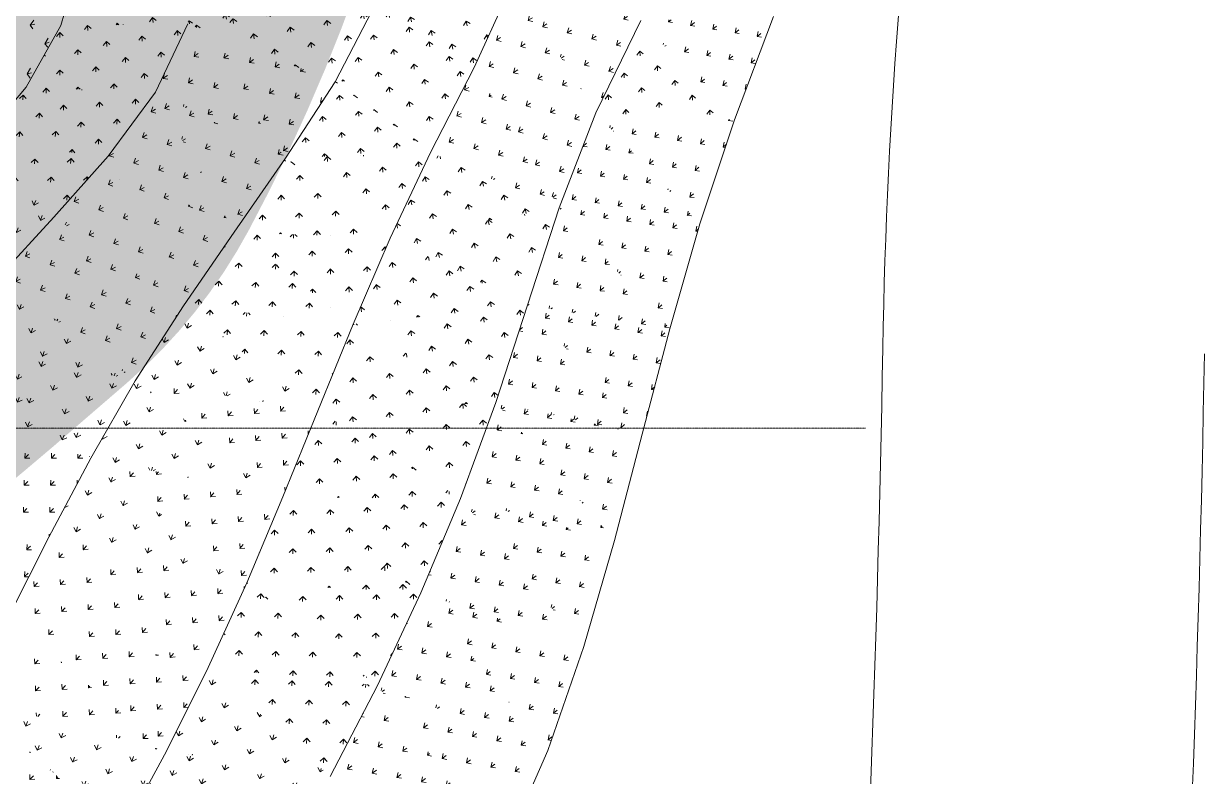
# Model space of a CAD drawing. Header units: millimetres. Extents: x 15878 to 679837, y -72324 to 391440.
# Drawn here: x 209066 to 220078, y -5090 to 1932 of the extents above; entities that cross this region are included whole.
import ezdxf

# ---------------------------------------------------------------- set-up
doc = ezdxf.new("R2010")
doc.units = ezdxf.units.MM
doc.linetypes.add('Grid Line__1_200_', pattern=[10.5, 6, -1.5, 1.5, -1.5])
for name, color, linetype, lineweight in [('A-DETL-GENF', 92, 'Continuous', 5), ('A-FLOR', 192, 'Continuous', 5), ('A-FLOR-PATT', 8, 'Continuous', 5), ('S-GRID', 1, 'Continuous', 5)]:
    doc.layers.add(name, color=color, linetype=linetype, lineweight=lineweight)

# ---------------------------------------------------------------- blocks, each defined once
blk = doc.blocks.new('FP_782-G_F')
at = {"layer": 'A-FLOR-PATT'}
for p, q in [((94416, 3077), (94460, 3084)), ((94183, 3040), (94227, 3047)), ((94183, 3040), (94214, 2990)), ((94183, 3040), (94235, 3010)), ((94416, 3077), (94444, 3035)), ((94416, 3077), (94467, 3053)), ((94564, 2861), (94606, 2876)), ((94343, 2783), (94384, 2798)), ((94343, 2783), (94372, 2737)), ((94343, 2783), (94393, 2761)), ((94564, 2861), (94592, 2823)), ((94564, 2861), (94613, 2845)), ((94708, 2661), (94747, 2684)), ((94708, 2661), (94734, 2626)), ((94708, 2661), (94754, 2653)), ((94498, 2543), (94537, 2565)), ((94498, 2543), (94526, 2500)), ((94498, 2543), (94545, 2529)), ((94847, 2478), (94884, 2508)), ((94847, 2478), (94873, 2445)), ((94847, 2478), (94891, 2477)), ((94648, 2319), (94685, 2348)), ((94648, 2319), (94676, 2278)), ((94648, 2319), (94694, 2312)), ((94982, 2310), (95014, 2344)), ((94982, 2310), (95024, 2316)), ((94982, 2310), (95007, 2280)), ((94794, 2111), (94826, 2144)), ((94794, 2111), (94821, 2073)), ((94794, 2111), (94838, 2111)), ((94640, 1948), (94641, 1949)), ((94935, 1919), (94968, 1963)), ((94935, 1919), (94977, 1927)), ((94935, 1919), (94961, 1884)), ((95072, 1743), (95103, 1795)), ((94759, 1680), (94792, 1724)), ((94759, 1680), (94802, 1682)), ((94759, 1680), (94787, 1638)), ((95072, 1743), (95112, 1758)), ((95072, 1743), (95098, 1711)), ((94907, 1463), (94938, 1515)), ((94907, 1463), (94948, 1473)), ((94907, 1463), (94934, 1424))]:
    blk.add_line(p, q, dxfattribs=at)

msp = doc.modelspace()

# ---------------------------------------------------------------- hatches: boundary and pattern name
at = {"layer": 'A-DETL-GENF'}
h = msp.add_hatch(dxfattribs=at)
h.set_pattern_fill('FP_3633', color=8, style=0, pattern_type=2)
h.set_pattern_definition([(45, (114192.5, 0), (6e-14, 898.0256), [635, -635]), (45, (114024.15, 168.4), (6e-14, 898.0256), [635, -635]), (45, (113855.8, 336.75), (6e-14, 898.0256), [635, -635]), (135, (113855.8, 449), (-898.0256, 6e-14), [635, -635]), (135, (114024.15, 617.4), (-898.0256, 6e-14), [635, -635]), (135, (114192.5, 785.8), (-898.0256, 6e-14), [635, -635])])
h.paths.add_polyline_path([(170890.5, -16015.2), (171567.7, -16013), (172244.8, -16003.5), (173080.3, -15983.7), (174321.5, -15939.7), (174750.7, -15922), (175977.1, -15857.8), (176523.4, -15826), (177632.8, -15749.7), (178023.6, -15719.6), (178637.6, -15664.9), (179288.5, -15598.4), (179863.3, -15533), (180944.2, -15392.9), (181207.3, -15356.9), (181877.8, -15257.8), (182599.8, -15142.1), (183152.4, -15046.1), (183755.8, -14930.5), (184357.1, -14804.4), (184956.1, -14668), (185911.2, -14429.1), (186374.3, -14306.2), (186931.2, -14151.1), (187583.9, -13958.3), (188249.3, -13751.4), (189222.5, -13429.9), (189571.5, -13311.1), (190228.1, -13077.9), (190878.2, -12834.9), (191345.2, -12653.3), (191898.7, -12428.1), (192533.9, -12156.9), (193286.4, -11825.2), (194401.7, -11314.3), (194948.8, -11058), (195845.2, -10622.2), (196402.8, -10343.8), (197500.9, -9772.5), (197855.2, -9585), (198584.5, -9191.3), (199310.3, -8791.4), (200144.7, -8322.4), (200872.8, -7906.1), (202056.3, -7211.5), (202460.5, -6963.3), (202861.5, -6709.8), (204123.5, -5894.6), (204988.5, -5330.5), (206318.8, -4447.5), (206629, -4226.1), (206933.9, -3997.6), (207434.9, -3598.3), (207941.5, -3186.3), (209090.6, -2225.7), (209340.5, -2014.2), (210031.5, -1418.1), (210200.5, -1264), (210362.3, -1102.4), (210516.7, -933.7), (210663.3, -758.2), (210801.8, -576.2), (210931.9, -388.2), (211053.4, -194.4), (211166.1, 4.6), (211358.4, 374.1), (211541.4, 748.2), (211715, 1126.8), (211879.1, 1509.6), (212033.6, 1896.4), (212178.4, 2286.9), (212381.5, 2897.1), (212438.5, 3078.2), (212483.7, 4757.5), (212386.2, 5262.9), (212284.1, 5889), (212228.2, 6280.1), (212147.4, 7011), (212115.3, 7385), (212102.9, 7594.9), (212098.2, 7886.4), (212106.2, 8177.8), (212131.1, 8506.9), (212177.1, 8880.9), (212393.8, 10376.9), (212509.4, 11124.8), (212634.2, 11900), (212700.3, 12246.8), (212788.5, 12620.8), (212891, 12994.8), (213213.7, 14116.7), (213438, 14864.7), (213643.7, 15526.3), (213795.9, 15986.6), (213925.8, 16360.6), (214060.3, 16734.6), (214616.9, 18230.6), (214902.3, 18978.5), (215299.3, 19979.2), (215501.9, 20474.5), (215976.9, 21596.4), (216302.7, 22344.4), (216810.5, 23466.4), (217159.9, 24214.3), (217523.9, 24962.3), (217782.8, 25475), (218099.8, 26084.3), (218298.1, 26458.3), (218705, 27206.2), (219124.7, 27954.2), (219438.5, 28493.8), (219570.5, 28718), (220019.3, 29450.1), (220494.1, 30198.1), (220737.4, 30572.1), (221238.8, 31320.1), (221508.1, 31713), (222025.2, 32442), (222366.7, 32911.7), (222864.2, 33564), (223163.8, 33941.1), (223577.7, 34442.1), (223991.6, 34924.1), (224441.6, 35433.9), (225773.4, 36929.9), (226108, 37303.8), (226497.1, 37729.2), (226900.3, 38154.3), (228262.7, 39547.8), (228615, 39921.7), (228960.1, 40295.7), (229041.9, 40388.7), (229259.8, 40669.7), (229372.5, 40831.6), (229506.5, 41043.7), (229562.8, 41137.7), (229710, 41417.7), (229893.4, 41791.7), (230066.7, 42165.7), (230231.4, 42542), (230399.3, 42951.4), (230614.3, 43524), (230706, 43781.5), (230780, 44035.6), (230810.6, 44162.1), (230850.8, 44409.6), (230867, 44552.8), (230876.3, 44783.6), (230874.3, 44947.5), (230857.6, 45157.5), (230832.4, 45340), (230775, 45640.8), (230705.7, 45939.1), (230610.5, 46279.5), (230486.3, 46653.5), (230428.2, 46814.4), (230312.9, 47098.1), (230174.2, 47401.5), (229980.3, 47775.4), (229901.1, 47918.8), (229742.6, 48180.9), (229372.5, 49189.1), (229205.3, 49661.9), (228954.5, 50408.7), (228715.6, 51159.4), (228610.7, 51515.3), (228511.5, 51889.3), (228422.6, 52263.3), (227843, 54881.2), (227691.3, 55629.1), (227675, 55714.3), (227609.9, 56116.2), (227556.7, 56519.7), (227453.5, 57499.1), (227403.7, 57873.1), (227345.4, 58247.1), (227265.9, 58681), (227191.1, 58995), (227152.8, 59133.1), (227073.6, 59369), (226994.8, 59571.6), (226889, 59804.6), (226793.5, 59991.9), (226677.2, 60193.9), (226570.1, 60358.1), (226453.4, 60515.6), (226327.4, 60665.8), (226132, 60865), (226049.5, 60942.2), (225898.6, 61067.3), (225654.9, 61238.9), (225566.7, 61296.5), (225387.7, 61401.4), (225203.8, 61497.6), (224946.5, 61612.9), (224819.4, 61664.4), (224627.7, 61731.8), (223991.6, 61927.7), (223829.7, 61986.9), (223577.7, 62088.1), (223464.5, 62136.2), (223163.8, 62281.2), (223005.2, 62363.6), (222749.8, 62510.5), (222335.9, 62765.3), (221976.4, 62997.9), (221103.7, 63595.1), (220617.8, 63914), (220125.5, 64223.1), (219874, 64370.2), (219616.4, 64506.5), (219353.3, 64631.7), (219024.6, 64769), (218469.6, 64978.8), (218144, 65095.2), (217667.3, 65252.5), (217186.8, 65397.9), (216890.5, 65300.3), (216500.8, 65165.3), (216020.3, 64978.8), (215713.2, 64850.2), (215359, 64689.8), (214988.7, 64508.3), (214624.1, 64315.6), (214265.5, 64111.8), (213913.3, 63897.2), (213567.9, 63671.9), (213229.5, 63436.1), (212898.4, 63190.2), (212575.1, 62934.2), (212259.7, 62668.5), (211952.5, 62393.3), (211653.9, 62108.8), (211364.1, 61815.3), (211083.5, 61513.1), (210746.2, 61122.2), (210550.5, 60883.7), (210250.8, 60491), (210056.9, 60223), (209825.5, 59881.6), (209604.6, 59533.3), (209394.5, 59178.5), (209195.3, 58817.3), (209007.2, 58450.3), (208830.4, 58077.7), (208665.1, 57699.9), (208511.4, 57317.1), (208369.5, 56929.9), (208239.4, 56538.5), (208121.4, 56143.4), (208015.5, 55744.8), (207921.8, 55343.1), (207840.5, 54938.8), (207771.5, 54532.2), (207715, 54123.7), (207671, 53713.6), (207639.5, 53302.4), (207620.6, 52890.4), (207614.3, 52478), (207614.3, 49396.7), (208231.8, 49396.7), (208231.8, 30557.5), (206831.8, 30557.5), (206831.8, 4657.5), (194081.8, 4657.5), (194081.8, -8642.5), (181019.3, -8642.5), (181019.3, -8372.7), (172324.6, -8206.3), (166381.2, -9193.4), (166043.1, -9271.6), (165813.7, -9332.6), (165534.4, -9418.5), (165215.3, -9532.1), (164986.6, -9622.1), (164719.1, -9739.5), (164387.4, -9903.9), (164198.4, -10004.8), (163946.1, -10152.3), (163699.7, -10309.4), (163115.7, -10716.4), (162731.8, -10967.7), (162317.9, -11219.8), (161903.9, -11453.9), (161675.8, -11577.3), (161301.1, -11766.2), (160921.1, -11944.3), (160536.2, -12111.4), (160146.6, -12267.3), (159680.4, -12436.3), (159354.8, -12545.3), (158953.3, -12667.2), (158412.3, -12810.3), (158140.5, -12875.9), (157729.9, -12962.7), (157317.1, -13037.7), (156902.2, -13100.7), (156485.7, -13151.8), (156067.9, -13190.9), (155649.1, -13218), (155852.5, -13362.2), (156168.9, -13558.2), (156278.2, -13621.3), (156499.6, -13735.6), (156726.2, -13839.6), (156957.3, -13932.8), (157984.4, -14306.2), (158314.6, -14422.9), (158998.1, -14654.1), (159684.7, -14875.9), (160374.2, -15088.5), (160673.2, -15173.3), (161076.1, -15270.5), (161278.6, -15314.3), (161584.3, -15370.5), (161891.6, -15416.9), (162751.6, -15529.3), (163612.5, -15634.5), (164474.2, -15732.3), (165768.5, -15862.8), (166200.9, -15895.4), (166633.7, -15920.7), (167067, -15938.6), (168115.6, -15969.7), (169164.4, -15993.6), (170213.3, -16010.4)], flags=0)
at = {"layer": 'A-FLOR-PATT'}
h = msp.add_hatch(dxfattribs=at)
h.set_pattern_fill('FP_2850', color=256, style=0, pattern_type=2)
h.set_pattern_definition([(275.323, (223960.14, 411.18), (181.2146, -150.1894), [46.998, -307.486]), (233.814, (223960.14, 411.18), (181.215, -150.1885), [47.105, -204.123]), (320.348, (223960.14, 411.18), (148.3294, 202.765), [44.13, -191.232])])
h.paths.add_polyline_path([(209411.9, 1915.1), (210597.3, 1929.6), (209601, 2555.1), (209416.1, 1929.6)], flags=0)
h = msp.add_hatch(dxfattribs=at)
h.set_pattern_fill('FP_2849', color=256, style=0, pattern_type=2)
h.set_pattern_definition([(53.849, (115060.8, -44707.9), (-22.67905, 251.47925), [46.554, -304.581]), (7.939, (115060.8, -44707.9), (-22.6773, 251.4791), [43.508, -188.535]), (95.153, (115060.8, -44707.9), (-229.81925, -32.0499), [47.344, -205.156])])
h.paths.add_polyline_path([(210597.3, 1929.6), (210700.5, 2624), (209601, 2555.1), (210516.7, 1980.2)], flags=0)
h = msp.add_hatch(dxfattribs=at)
h.set_pattern_fill('FP_2675', color=256, style=0, pattern_type=2)
h.set_pattern_definition([(278.975, (215854.18, 918.14), (198.1903, -145.591), [47.444, -310.398]), (235.593, (215854.18, 918.14), (198.19, -145.593), [47.24, -204.707]), (323.699, (215854.18, 918.14), (142.365, 207.868), [46.11, -199.81])])
h.paths.add_polyline_path([(210597.3, 1929.6), (212356.6, 2131.1), (210700.5, 2624), (210598, 1934.4)], flags=0)
h = msp.add_hatch(dxfattribs=at)
h.set_pattern_fill('FP_3019', color=256, style=0, pattern_type=2)
h.set_pattern_definition([(58.733, (95828.66, -58156.27), (-57.50342, 243.44884), [47.599, -311.414]), (14.579, (95828.66, -58156.27), (-57.503, 243.4483), [47.241, -204.713]), (103.29, (95828.66, -58156.27), (-243.8412, -63.42065), [46.903, -203.245])])
h.paths.add_polyline_path([(208653.7, 819.4), (209088.7, 1339.2), (207066.1, 2464.3), (208262.7, 1224.5)], flags=0)
h = msp.add_hatch(dxfattribs=at)
h.set_pattern_fill('FP_2512', color=256, style=0, pattern_type=2)
h.set_pattern_definition([(279.93, (219625.35, 1375.56), (193.256, -126.7244), [46.089, -301.534]), (238.282, (219625.35, 1375.56), (193.258, -126.723), [47.543, -206.02]), (326.746, (219625.35, 1375.56), (133.3095, 215.6915), [43.331, -187.769])])
h.paths.add_polyline_path([(213269.6, 1521.5), (213632.7, 2321.9), (212356.6, 2131.1), (212416.7, 2091)], flags=0)
h = msp.add_hatch(dxfattribs=at)
h.set_pattern_fill('FP_2338', color=256, style=0, pattern_type=2)
h.set_pattern_definition([(32.151, (111001.85, -26652.5), (68.51002, 244.06558), [46.427, -303.75]), (345.792, (111001.85, -26652.5), (68.5107, 244.06523), [44.093, -191.068]), (74.32, (111001.85, -26652.5), (-227.96705, 57.71933), [47.531, -205.968])])
h.paths.add_polyline_path([(214402.4, 1100.7), (213632.7, 2321.9), (213269.6, 1521.5), (214061.6, 1227.3)], flags=0)
h = msp.add_hatch(dxfattribs=at)
h.set_pattern_fill('FP_2342', color=256, style=0, pattern_type=2)
h.set_pattern_definition([(32.056, (110542.75, -27492.67), (68.7678, 243.82432), [46.554, -304.581]), (345.904, (110542.75, -27492.67), (68.76943, 243.8242), [44.237, -191.696]), (74.249, (110542.75, -27492.67), (-228.82895, 57.46194), [47.501, -205.836])])
h.paths.add_polyline_path([(214402.4, 1100.7), (214821, 1959.5), (213632.7, 2321.9), (214137.2, 1521.5)], flags=0)
h = msp.add_hatch(dxfattribs=at)
h.set_pattern_fill('FP_2679', color=256, style=0, pattern_type=2)
h.set_pattern_definition([(277.319, (218279.23, -1531.77), (193.093, -143.8593), [46.756, -305.901]), (234.264, (218279.23, -1531.77), (193.092, -143.86), [47.567, -206.123]), (323.313, (218279.23, -1531.77), (148.167, 205.925), [45.148, -195.643])])
h.paths.add_polyline_path([(211971.5, 1387.5), (212356.6, 2131.1), (210597.3, 1929.6), (211879.1, 1424)], flags=0)
h = msp.add_hatch(dxfattribs=at)
h.set_pattern_fill('FP_2505', color=256, style=0, pattern_type=2)
h.set_pattern_definition([(277.189, (221066.74, -1387.6), (187.1914, -135.9632), [46.092, -301.558]), (235.486, (221066.74, -1387.6), (187.191, -135.963), [47.548, -206.041]), (324.008, (221066.74, -1387.6), (143.6855, 208.9546), [43.38, -187.978])])
h.paths.add_polyline_path([(211971.5, 1387.5), (213269.6, 1521.5), (212356.6, 2131.1), (211996.8, 1436.2)], flags=0)
h = msp.add_hatch(dxfattribs=at)
h.set_pattern_fill('FP_2167', color=256, style=0, pattern_type=2)
h.set_pattern_definition([(38.911, (132766.49, -32173.39), (56.626, 246.4798), [44.895, -293.726]), (350.724, (132766.5, -32173.4), (56.6238, 246.4809), [39.301, -170.303]), (77.062, (132766.49, -32173.4), (-206.86316, 33.78567), [47.419, -205.482])])
h.paths.add_polyline_path([(215697.3, 1034.3), (216060.4, 1999.3), (214821, 1959.5), (215387, 1361.9)], flags=0)
h = msp.add_hatch(dxfattribs=at)
h.set_pattern_fill('FP_2845', color=256, style=0, pattern_type=2)
h.set_pattern_definition([(270.199, (226974.44, -6176.18), (167.631, -159.7887), [46.424, -303.73]), (228.84, (226974.44, -6176.18), (167.6302, -159.7891), [47.409, -205.438]), (316.371, (226974.44, -6176.18), (166.4177, 190.3603), [43.423, -188.165])])
h.paths.add_polyline_path([(210294.9, 1291.2), (209411.9, 1915.1), (209090.6, 1339.1), (210200.5, 1295)], flags=0)
h = msp.add_hatch(dxfattribs=at)
h.set_pattern_fill('FP_2848', color=256, style=0, pattern_type=2)
h.set_pattern_definition([(273.545, (225452.25, -2222.55), (176.3086, -149.763), [46.446, -303.869]), (232.27, (225452.25, -2222.55), (176.3063, -149.7656), [47.385, -205.337]), (319.654, (225452.25, -2222.55), (154.6488, 199.881), [43.374, -187.956])])
h.paths.add_polyline_path([(210294.9, 1291.2), (210597.3, 1929.6), (209411.9, 1915.1), (210200.5, 1358)], flags=0)
h = msp.add_hatch(dxfattribs=at)
h.set_pattern_fill('FP_2673', color=256, style=0, pattern_type=2)
h.set_pattern_definition([(35.445, (106647.27, -28686.01), (52.48797, 247.58276), [46.876, -306.685]), (349.761, (106647.27, -28686), (52.48885, 247.58266), [44.88, -194.48]), (78.03, (106647.27, -28686), (-235.5483, 42.54775), [47.454, -205.632])])
h.paths.add_polyline_path([(211508.8, 678), (210597.3, 1929.6), (210294.9, 1291.2), (211507.4, 678.7)], flags=0)
h = msp.add_hatch(dxfattribs=at)
h.set_pattern_fill('FP_2678', color=256, style=0, pattern_type=2)
h.set_pattern_definition([(35.033, (104717.9, -30630.06), (53.29677, 246.39302), [47.236, -309.04]), (350.04, (104717.9, -30630.06), (53.29263, 246.39394), [45.39, -196.689]), (77.795, (104717.9, -30630.06), (-238.43096, 41.87213), [47.267, -204.824])])
h.paths.add_polyline_path([(211508.8, 678), (211971.5, 1387.5), (210597.3, 1929.6), (211507.7, 679.4)], flags=0)
h = msp.add_hatch(dxfattribs=at)
h.set_pattern_fill('FP_2168', color=256, style=0, pattern_type=2)
h.set_pattern_definition([(272.485, (230360.64, -6180.98), (162.7195, -137.379), [45.364, -296.791]), (234.121, (230360.64, -6180.98), (162.719, -137.3796), [47.312, -205.019]), (319.826, (230360.64, -6180.98), (147.8865, 204.4523), [39.929, -173.027])])
h.paths.add_polyline_path([(215697.3, 1034.3), (214821, 1959.5), (214408.4, 1100.4), (215373.9, 1050.9)], flags=0)
h = msp.add_hatch(dxfattribs=at)
h.set_pattern_fill('FP_2509', color=256, style=0, pattern_type=2)
h.set_pattern_definition([(277.189, (220981.97, -1393.77), (187.1915, -135.9642), [46.093, -301.56]), (235.486, (220981.97, -1393.77), (187.1915, -135.9645), [47.548, -206.041]), (324.008, (220981.97, -1393.77), (143.684, 208.956), [43.38, -187.979])])
h.paths.add_polyline_path([(212859.9, 730.4), (213269.6, 1521.5), (211971.5, 1387.5), (212531.7, 973.2)], flags=0)
h = msp.add_hatch(dxfattribs=at)
h.set_pattern_fill('FP_2341', color=256, style=0, pattern_type=2)
h.set_pattern_definition([(31.115, (108157.88, -26113.27), (71.5885, 243.00335), [46.698, -305.523]), (345.146, (108157.88, -26113.27), (71.58795, 243.0036), [44.608, -193.302]), (73.585, (108157.88, -26113.27), (-229.9586, 60.9906), [47.499, -205.83])])
h.paths.add_polyline_path([(214061.6, 212.3), (213269.6, 1521.5), (212859.9, 730.4), (214057.6, 214.1)], flags=0)
h = msp.add_hatch(dxfattribs=at)
h.set_pattern_fill('FP_2343', color=256, style=0, pattern_type=2)
h.set_pattern_definition([(31.464, (110940.57, -24627.58), (70.56654, 243.8392), [46.18, -302.129]), (344.685, (110940.57, -24627.58), (70.56696, 243.8386), [44.038, -190.832]), (73.86, (110940.57, -24627.58), (-226.5303, 62.0331), [47.596, -206.249])])
h.paths.add_polyline_path([(214061.6, 212.3), (214402.4, 1100.7), (213269.6, 1521.5), (214057.6, 218.9)], flags=0)
h = msp.add_hatch(dxfattribs=at)
h.set_pattern_fill('FP_2844', color=256, style=0, pattern_type=2)
h.set_pattern_definition([(264.674, (228814.47, -13565.84), (151.929, -169.5916), [45.817, -299.756]), (223.48, (228814.47, -13565.84), (151.9302, -169.591), [47.547, -206.037]), (311.856, (228814.47, -13565.84), (184.0046, 174.491), [42.692, -185])])
h.paths.add_polyline_path([(209855.3, 695.6), (209088.7, 1339.2), (208653.7, 819.4), (209835.5, 697.6)], flags=0)
h = msp.add_hatch(dxfattribs=at)
h.set_pattern_fill('FP_2847', color=256, style=0, pattern_type=2)
h.set_pattern_definition([(268.539, (227564.52, -9037.12), (163.095, -158.69), [45.779, -299.508]), (227.331, (227564.52, -9037.12), (163.096, -158.6893), [47.555, -206.07]), (315.784, (227564.52, -9037.12), (171.8992, 186.4832), [42.667, -184.89])])
h.paths.add_polyline_path([(209855.3, 695.6), (210294.9, 1291.2), (209090.6, 1337.6), (209805.1, 737.8)], flags=0)
h = msp.add_hatch(dxfattribs=at)
h.set_pattern_fill('FP_2506', color=256, style=0, pattern_type=2)
h.set_pattern_definition([(272.975, (222915.22, -6246.75), (177.2907, -149.0705), [46.013, -301.041]), (231.117, (222915.22, -6246.75), (177.29, -149.0703), [47.576, -206.161]), (319.942, (222915.22, -6246.75), (159.278, 197.5164), [43.431, -188.202])])
h.paths.add_polyline_path([(211508.8, 678), (212859.9, 730.4), (211971.5, 1387.5), (211541.4, 727.9)], flags=0)
h = msp.add_hatch(dxfattribs=at)
h.set_pattern_fill('FP_2672', color=256, style=0, pattern_type=2)
h.set_pattern_definition([(29.023, (107309.92, -23037.8), (79.89494, 239.4132), [47.083, -308.037]), (343.773, (107309.92, -23037.8), (79.89447, 239.41374), [45.038, -195.163]), (71.546, (107309.92, -23037.8), (-230.6317, 67.1214), [47.324, -205.069])])
h.paths.add_polyline_path([(211028.8, -12.9), (210294.9, 1291.2), (209855.3, 695.6), (210999.9, 4.6)], flags=0)
h = msp.add_hatch(dxfattribs=at)
h.set_pattern_fill('FP_2680', color=256, style=0, pattern_type=2)
h.set_pattern_definition([(29.125, (107949.55, -23121.53), (79.7119, 239.71007), [47.003, -307.515]), (343.721, (107949.55, -23121.53), (79.7111, 239.7102), [44.923, -194.665]), (71.606, (107949.55, -23121.53), (-229.98106, 67.1618), [47.366, -205.251])])
h.paths.add_polyline_path([(211028.8, -12.9), (211507.4, 678.7), (210294.9, 1291.2), (211019, 4.6)], flags=0)
h = msp.add_hatch(dxfattribs=at)
h.set_pattern_fill('FP_2160', color=256, style=0, pattern_type=2)
h.set_pattern_definition([(39.434, (125476.61, -33047.84), (50.21282, 247.60788), [45.504, -297.708]), (352.156, (125476.6, -33047.84), (50.2115, 247.6081), [40.669, -176.231]), (78.536, (125476.61, -33047.84), (-214.86975, 29.60445), [47.372, -205.277])])
h.paths.add_polyline_path([(215373.9, 64.2), (214402.4, 1100.7), (214061.6, 212.3), (215094.2, 95.7)], flags=0)
h = msp.add_hatch(dxfattribs=at)
h.set_pattern_fill('FP_2166', color=256, style=0, pattern_type=2)
h.set_pattern_definition([(39.759, (127330.97, -31946.03), (48.9549, 248.38858), [45.125, -295.229]), (351.783, (127330.97, -31946.03), (48.95586, 248.3881), [40.293, -174.602]), (78.85, (127330.97, -31946.03), (-212.6892, 30.7142), [47.469, -205.698])])
h.paths.add_polyline_path([(215373.9, 64.2), (215697.3, 1034.3), (214402.4, 1100.7), (215094.2, 362.6)], flags=0)
h = msp.add_hatch(dxfattribs=at)
h.set_pattern_fill('FP_2841', color=256, style=0, pattern_type=2)
h.set_pattern_definition([(67.051, (115504.85, -74343.18), (-87.71824, 211.71839), [46.639, -305.133]), (26.518, (115504.85, -74343.18), (-87.71527, 211.71907), [47.122, -204.197]), (112.505, (115504.85, -74343.18), (-224.8778, -112.2115), [42.969, -186.201])])
h.paths.add_polyline_path([(209347, 127.8), (208653.7, 819.4), (208144.3, 341.4), (209340.5, 129)], flags=0)
h = msp.add_hatch(dxfattribs=at)
h.set_pattern_fill('FP_2846', color=256, style=0, pattern_type=2)
h.set_pattern_definition([(264.159, (228770.8, -14486.27), (150.5448, -169.167), [45.61, -298.402]), (223.004, (228770.8, -14486.27), (150.5434, -169.1685), [47.575, -206.157]), (311.666, (228770.8, -14486.27), (185.5557, 173.058), [42.46, -183.993])])
h.paths.add_polyline_path([(209347, 127.8), (209855.3, 695.6), (208653.7, 819.4), (209340.5, 134.3)], flags=0)
h = msp.add_hatch(dxfattribs=at)
h.set_pattern_fill('FP_2671', color=256, style=0, pattern_type=2)
h.set_pattern_definition([(26.399, (106102.47, -20488.25), (89.6081, 235.62455), [47.242, -309.081]), (341.413, (106102.47, -20488.25), (89.608, 235.625), [45.411, -196.779]), (69.178, (106102.47, -20488.25), (-229.55743, 77.19767), [47.267, -204.822])])
h.paths.add_polyline_path([(210556.4, -700.3), (209855.3, 695.6), (209347, 127.8), (210516.7, -673.1)], flags=0)
h = msp.add_hatch(dxfattribs=at)
h.set_pattern_fill('FP_2677', color=256, style=0, pattern_type=2)
h.set_pattern_definition([(26.846, (108228.91, -19722.94), (88.83037, 236.91514), [46.91, -306.908]), (341.222, (108228.9, -19722.94), (88.828, 236.91645), [44.927, -194.683]), (69.447, (108228.9, -19722.94), (-226.8556, 77.1327), [47.441, -205.58])])
h.paths.add_polyline_path([(210556.4, -700.3), (211028.8, -12.9), (209855.3, 695.6), (210516.7, -621.2)], flags=0)
h = msp.add_hatch(dxfattribs=at)
h.set_pattern_fill('FP_2503', color=256, style=0, pattern_type=2)
h.set_pattern_definition([(268.805, (224027.95, -10742.12), (167.0718, -166.3135), [46.459, -303.956]), (226.541, (224027.95, -10742.12), (167.0707, -166.316), [47.536, -205.987]), (315.13, (224027.95, -10742.12), (174.381, 184.0247), [44.201, -191.539])])
h.paths.add_polyline_path([(212484.7, -68.2), (211508.8, 678), (211028.8, -12.9), (212139, -55)], flags=0)
h = msp.add_hatch(dxfattribs=at)
h.set_pattern_fill('FP_2514', color=256, style=0, pattern_type=2)
h.set_pattern_definition([(274.368, (221751.7, -3875.6), (181.2469, -150.487), [46.652, -305.219]), (232.374, (221751.7, -3875.6), (181.2486, -150.485), [47.434, -205.547]), (320.298, (221751.7, -3875.6), (154.447, 200.3634), [44.171, -191.407])])
h.paths.add_polyline_path([(212484.7, -68.2), (212859.9, 730.4), (211508.8, 678), (212139, 196.1)], flags=0)
h = msp.add_hatch(dxfattribs=at)
h.set_pattern_fill('FP_2335', color=256, style=0, pattern_type=2)
h.set_pattern_definition([(280.877, (214279.18, 1066.38), (199.784, -128.453), [46.464, -303.99]), (238.217, (214279.18, 1066.38), (199.784, -128.454), [47.58, -206.175]), (327.26, (214279.18, 1066.38), (133.655, 215.702), [44.534, -192.982])])
h.paths.add_polyline_path([(212484.7, -68.2), (214057.6, 214.1), (212859.9, 730.4), (212616.5, 212.3)], flags=0)
h = msp.add_hatch(dxfattribs=at)
h.set_pattern_fill('FP_2842', color=256, style=0, pattern_type=2)
h.set_pattern_definition([(67.748, (115580.58, -73859.82), (-89.21696, 214.659), [46.963, -307.253]), (26.872, (115580.58, -73859.82), (-89.21567, 214.6599), [46.948, -203.442]), (112.569, (115580.58, -73859.82), (-223.35156, -113.17776), [43.587, -188.875])])
h.paths.add_polyline_path([(208837.4, -427), (209340.5, 129), (208144.3, 341.4), (208676.7, -248.9)], flags=0)
h = msp.add_hatch(dxfattribs=at)
h.set_pattern_fill('FP_2669', color=256, style=0, pattern_type=2)
h.set_pattern_definition([(26.244, (103962.43, -19758.86), (88.86776, 236.10142), [47.322, -309.601]), (341.301, (103962.43, -19758.86), (88.86974, 236.1), [45.778, -198.372]), (69.373, (103962.43, -19758.86), (-231.2626, 78.2747), [47.301, -204.971])])
h.paths.add_polyline_path([(210107.8, -1399.7), (209347, 127.8), (208837.4, -427), (210077.2, -1376.4)], flags=0)
h = msp.add_hatch(dxfattribs=at)
h.set_pattern_fill('FP_2674', color=256, style=0, pattern_type=2)
h.set_pattern_definition([(26.763, (106451.44, -18709.64), (87.94405, 237.5695), [46.924, -306.998]), (341.075, (106451.44, -18709.64), (87.94093, 237.5702), [45.206, -195.892]), (69.687, (106451.44, -18709.64), (-228.0649, 78.19534), [47.498, -205.826])])
h.paths.add_polyline_path([(210107.8, -1399.7), (210556.4, -700.3), (209347, 127.8), (210090.2, -1364.5)], flags=0)
h = msp.add_hatch(dxfattribs=at)
h.set_pattern_fill('FP_2340', color=256, style=0, pattern_type=2)
h.set_pattern_definition([(281.646, (212969.05, 2180.62), (202.248, -129.747), [46.908, -306.896]), (238.888, (212969.05, 2180.62), (202.247, -129.748), [47.474, -205.719]), (327.318, (212969.05, 2180.62), (130.83, 216.77), [45.054, -195.234])])
h.paths.add_polyline_path([(213766.1, -693.6), (214057.6, 211.6), (212484.7, -68.2), (213471.3, -549.8)], flags=0)
h = msp.add_hatch(dxfattribs=at)
h.set_pattern_fill('FP_2158', color=256, style=0, pattern_type=2)
h.set_pattern_definition([(39.762, (122920.23, -31503.12), (46.46786, 248.924), [45.358, -296.755]), (352.083, (122920.23, -31503.12), (46.47017, 248.92285), [40.988, -177.613]), (79.426, (122920.23, -31503.12), (-216.5167, 30.10824), [47.479, -205.744])])
h.paths.add_polyline_path([(215094.2, -913.7), (214061.6, 212.3), (213766.1, -693.6), (214835.5, -870.8)], flags=0)
h = msp.add_hatch(dxfattribs=at)
h.set_pattern_fill('FP_2164', color=256, style=0, pattern_type=2)
h.set_pattern_definition([(40, (124452.85, -30630.93), (45.4863, 249.42682), [45.038, -294.661]), (351.767, (124452.85, -30630.93), (45.4855, 249.42714), [40.683, -176.292]), (79.665, (124452.85, -30630.93), (-214.7388, 31.07093), [47.539, -206.001])])
h.paths.add_polyline_path([(215094.2, -913.7), (215373.9, 64.2), (214061.6, 212.3), (214835.5, -631.7)], flags=0)
h = msp.add_hatch(dxfattribs=at)
h.set_pattern_fill('FP_2504', color=256, style=0, pattern_type=2)
h.set_pattern_definition([(265.151, (224693.96, -14515.75), (156.9833, -181.681), [46.901, -306.846]), (222.425, (224693.96, -14515.75), (156.984, -181.681), [47.471, -205.706]), (310.829, (224693.96, -14515.75), (186.885, 170.7986), [45.02, -195.088])])
h.paths.add_polyline_path([(212139, -872.4), (211028.8, -12.9), (210556.4, -700.3), (211809.6, -836.6)], flags=0)
h = msp.add_hatch(dxfattribs=at)
h.set_pattern_fill('FP_2507', color=256, style=0, pattern_type=2)
h.set_pattern_definition([(270.593, (222741.48, -7714.17), (172.1631, -167.5352), [47.107, -308.194]), (228.095, (222741.48, -7714.17), (172.163, -167.5348), [47.299, -204.963]), (315.781, (222741.48, -7714.17), (168.4844, 187.7485), [45.042, -195.183])])
h.paths.add_polyline_path([(212139, -872.4), (212484.7, -68.2), (211028.8, -12.9), (211809.6, -617.4)], flags=0)
h = msp.add_hatch(dxfattribs=at)
h.set_pattern_fill('FP_2333', color=256, style=0, pattern_type=2)
h.set_pattern_definition([(277.642, (215641.73, -1681.27), (192.9694, -143.308), [46.869, -306.641]), (234.819, (215641.73, -1681.27), (192.967, -143.311), [47.5, -205.835]), (323.4, (215641.73, -1681.27), (145.96, 207.06), [45.068, -195.295])])
h.paths.add_polyline_path([(212139, -872.4), (213766.1, -693.6), (212484.7, -68.2), (212215.8, -693.6)], flags=0)
h = msp.add_hatch(dxfattribs=at)
h.set_pattern_fill('FP_2665', color=256, style=0, pattern_type=2)
h.set_pattern_definition([(71.219, (102508.91, -74984.93), (-107.68863, 219.16368), [47.321, -309.597]), (28.079, (102508.9, -74984.93), (-107.68844, 219.1629), [47.305, -204.989]), (116.168, (102508.9, -74984.93), (-222.5979, -118.75225), [45.786, -198.405])])
h.paths.add_polyline_path([(210107.8, -1399.7), (208837.4, -427), (208367.6, -985.7), (210063.2, -1389.1)], flags=0)
h = msp.add_hatch(dxfattribs=at)
h.set_pattern_fill('FP_2502', color=256, style=0, pattern_type=2)
h.set_pattern_definition([(74.875, (105192.64, -79642.49), (-120.70475, 212.77163), [47.41, -310.182]), (31.75, (105192.64, -79642.5), (-120.70443, 212.7714), [47.188, -204.483]), (119.566, (105192.64, -79642.5), (-214.01013, -132.43243), [45.867, -198.758])])
h.paths.add_polyline_path([(211809.6, -1678.6), (210556.4, -700.3), (210107.8, -1399.7), (211483.4, -1625.2)], flags=0)
h = msp.add_hatch(dxfattribs=at)
h.set_pattern_fill('FP_2508', color=256, style=0, pattern_type=2)
h.set_pattern_definition([(266.785, (223598.57, -11756.58), (161.7125, -182.3723), [47.358, -309.836]), (223.796, (223598.57, -11756.58), (161.714, -182.371), [47.21, -204.578]), (311.564, (223598.57, -11756.58), (181.745, 174.2598), [45.702, -198.041])])
h.paths.add_polyline_path([(211809.6, -1678.6), (212139, -872.4), (210556.4, -700.3), (211483.4, -1424)], flags=0)
h = msp.add_hatch(dxfattribs=at)
h.set_pattern_fill('FP_2339', color=256, style=0, pattern_type=2)
h.set_pattern_definition([(278.192, (214759.35, -901.35), (194.644, -143.918), [47.113, -308.234]), (235.278, (214759.35, -901.35), (194.646, -143.916), [47.405, -205.422]), (323.521, (214759.35, -901.35), (144.011, 207.803), [45.388, -196.683])])
h.paths.add_polyline_path([(213471.3, -1601), (213766.1, -693.6), (212139, -872.4), (213468.9, -1599.7)], flags=0)
h = msp.add_hatch(dxfattribs=at)
h.set_pattern_fill('FP_2159', color=256, style=0, pattern_type=2)
h.set_pattern_definition([(39.333, (120038.2, -30887.37), (46.66927, 248.97268), [45.478, -297.542]), (351.787, (120038.2, -30887.37), (46.67025, 248.9725), [41.421, -179.493]), (79.383, (120038.2, -30887.37), (-218.64863, 31.55874), [47.495, -205.813])])
h.paths.add_polyline_path([(214835.5, -1898.6), (213766.1, -693.6), (213471.3, -1601), (214575.5, -1841.9)], flags=0)
h = msp.add_hatch(dxfattribs=at)
h.set_pattern_fill('FP_2163', color=256, style=0, pattern_type=2)
h.set_pattern_definition([(39.672, (122215.18, -29370.26), (45.2569, 249.66056), [44.986, -294.318]), (351.297, (122215.18, -29370.26), (45.2549, 249.661), [40.955, -177.47]), (79.726, (122215.18, -29370.26), (-215.9093, 33.04957), [47.574, -206.155])])
h.paths.add_polyline_path([(214835.5, -1898.6), (215094.2, -913.7), (213766.1, -693.6), (214575.5, -1605.6)], flags=0)
h = msp.add_hatch(dxfattribs=at)
h.set_pattern_fill('FP_2334', color=256, style=0, pattern_type=2)
h.set_pattern_definition([(274.492, (217052.85, -4527.42), (185.1714, -156.188), [47.105, -308.185]), (231.529, (217052.85, -4527.42), (185.1735, -156.186), [47.422, -205.493]), (319.853, (217052.85, -4527.42), (157.346, 198.011), [45.421, -196.825])])
h.paths.add_polyline_path([(211809.6, -1678.6), (213471.3, -1601), (212139, -872.4), (211841.3, -1601)], flags=0)
h = msp.add_hatch(dxfattribs=at)
h.set_pattern_fill('FP_2663', color=256, style=0, pattern_type=2)
h.set_pattern_definition([(67.933, (99385.65, -69877.76), (-94.20332, 228.0641), [47.518, -310.886]), (24.456, (99385.65, -69877.76), (-94.2006, 228.06565), [47.139, -204.27]), (112.443, (99385.65, -69877.76), (-228.85184, -104.08375), [46.266, -200.488])])
h.paths.add_polyline_path([(209691.6, -2120.2), (208367.6, -985.7), (207952.4, -1566.8), (209358.5, -2014.2)], flags=0)
h = msp.add_hatch(dxfattribs=at)
h.set_pattern_fill('FP_2668', color=256, style=0, pattern_type=2)
h.set_pattern_definition([(71.852, (102470.38, -74094.83), (-109.21183, 221.36423), [47.54, -311.026]), (28.385, (102470.38, -74094.83), (-109.2106, 221.36497), [47.078, -204.005]), (116.26, (102470.38, -74094.83), (-220.89448, -119.3658), [46.282, -200.556])])
h.paths.add_polyline_path([(209691.6, -2120.2), (210107.8, -1399.7), (208367.6, -985.7), (209567.9, -2014.2)], flags=0)
h = msp.add_hatch(dxfattribs=at)
h.set_pattern_fill('FP_2501', color=256, style=0, pattern_type=2)
h.set_pattern_definition([(73.748, (102033.54, -77434.58), (-116.84143, 217.25503), [47.513, -310.854]), (30.282, (102033.54, -77434.58), (-116.8415, 217.25444), [47.146, -204.298]), (118.272, (102033.54, -77434.58), (-217.1348, -126.79287), [46.253, -200.428])])
h.paths.add_polyline_path([(211483.4, -2483.4), (210107.8, -1399.7), (209691.6, -2120.2), (211147.2, -2415.3)], flags=0)
h = msp.add_hatch(dxfattribs=at)
h.set_pattern_fill('FP_2500', color=256, style=0, pattern_type=2)
h.set_pattern_definition([(49.824, (96946.4, -46728.15), (-13.83572, 251.60767), [47.423, -310.263]), (5.067, (96946.4, -46728.15), (-13.8352, 251.6073), [46.041, -199.511]), (93.147, (96946.4, -46728.15), (-244.5923, -21.6863), [47.248, -204.74])])
h.paths.add_polyline_path([(211483.4, -2483.4), (211809.6, -1678.6), (210107.8, -1399.7), (211299.6, -2338.7)], flags=0)
h = msp.add_hatch(dxfattribs=at)
h.set_pattern_fill('FP_2664', color=256, style=0, pattern_type=2)
h.set_pattern_definition([(44.745, (95233.38, -39114.32), (7.44724, 251.80614), [47.491, -310.71]), (0.082, (95233.38, -39114.32), (7.44563, 251.8059), [46.306, -200.658]), (88.306, (95233.38, -39114.32), (-246.9643, -0.3515), [47.234, -204.682])])
h.paths.add_polyline_path([(209300.7, -2857.4), (207952.4, -1566.8), (207602.1, -2186.1), (209258.2, -2840.6)], flags=0)
h = msp.add_hatch(dxfattribs=at)
h.set_pattern_fill('FP_2670', color=256, style=0, pattern_type=2)
h.set_pattern_definition([(44.803, (95769.44, -39290.04), (7.35062, 251.98766), [47.463, -310.527]), (0.064, (95769.44, -39290.04), (7.35353, 251.98737), [46.248, -200.408]), (88.329, (95769.44, -39290.04), (-246.656, -0.27755), [47.268, -204.827])])
h.paths.add_polyline_path([(209300.7, -2857.4), (209691.6, -2120.2), (207952.4, -1566.8), (209283.2, -2840.6)], flags=0)
h = msp.add_hatch(dxfattribs=at)
h.set_pattern_fill('FP_2336', color=256, style=0, pattern_type=2)
h.set_pattern_definition([(274.702, (216662.92, -4226.17), (185.7946, -156.347), [47.181, -308.682]), (231.7, (216662.92, -4226.17), (185.795, -156.346), [47.383, -205.325]), (319.919, (216662.92, -4226.17), (156.625, 198.318), [45.53, -197.295])])
h.paths.add_polyline_path([(213141.6, -2496.5), (213471.3, -1601), (211809.6, -1678.6), (212884.6, -2338.7)], flags=0)
h = msp.add_hatch(dxfattribs=at)
h.set_pattern_fill('FP_2157', color=256, style=0, pattern_type=2)
h.set_pattern_definition([(38.571, (116137.55, -31212.65), (48.28686, 248.4051), [45.863, -300.06]), (351.62, (116137.55, -31212.65), (48.2865, 248.405), [42.106, -182.46]), (79, (116137.55, -31212.65), (-222.16844, 32.726), [47.448, -205.607])])
h.paths.add_polyline_path([(214575.5, -2889.8), (213471.3, -1601), (213141.6, -2496.5), (214290.4, -2811.6)], flags=0)
h = msp.add_hatch(dxfattribs=at)
h.set_pattern_fill('FP_2165', color=256, style=0, pattern_type=2)
h.set_pattern_definition([(39.091, (119461.73, -28700.96), (46.2556, 249.52494), [45.107, -295.113]), (350.871, (119461.73, -28700.96), (46.2579, 249.5244), [41.362, -179.236]), (79.498, (119461.73, -28700.96), (-217.8044, 34.99845), [47.583, -206.193])])
h.paths.add_polyline_path([(214575.5, -2889.8), (214835.5, -1898.6), (213471.3, -1601), (214103.3, -2338.7)], flags=0)
h = msp.add_hatch(dxfattribs=at)
h.set_pattern_fill('FP_2332', color=256, style=0, pattern_type=2)
h.set_pattern_definition([(271.727, (218344.65, -7040.15), (177.3905, -166.2384), [47.223, -308.952]), (228.711, (218344.65, -7040.15), (177.3914, -166.2385), [47.356, -205.208]), (316.859, (218344.65, -7040.15), (166.656, 189.775), [45.583, -197.527])])
h.paths.add_polyline_path([(213141.6, -2496.5), (211809.6, -1678.6), (211483.4, -2483.4)], flags=0)
h = msp.add_hatch(dxfattribs=at)
h.set_pattern_fill('FP_2666', color=256, style=0, pattern_type=2)
h.set_pattern_definition([(41.975, (95444, -34979.43), (19.73864, 251.87797), [47.387, -310.028]), (357.012, (95444, -34979.43), (19.7414, 251.8774), [46.183, -200.128]), (85.519, (95444, -34979.43), (-245.97694, 12.83705), [47.372, -205.278])])
h.paths.add_polyline_path([(208925.9, -3605.6), (209300.7, -2857.4), (207602.1, -2186.1), (208845.4, -3519.2)], flags=0)
h = msp.add_hatch(dxfattribs=at)
h.set_pattern_fill('FP_2494', color=256, style=0, pattern_type=2)
h.set_pattern_definition([(72.807, (99870.3, -75580.6), (-113.40915, 220.38058), [47.563, -311.183]), (29.138, (99870.3, -75580.6), (-113.4104, 220.38), [47.109, -204.138]), (117.23, (99870.3, -75580.6), (-219.45286, -122.3318), [46.472, -201.378])])
h.paths.add_polyline_path([(211147.2, -3283.3), (209691.6, -2120.2), (209300.7, -2857.4), (210787.8, -3200.4)], flags=0)
h = msp.add_hatch(dxfattribs=at)
h.set_pattern_fill('FP_2499', color=256, style=0, pattern_type=2)
h.set_pattern_definition([(49.65, (94991.62, -46298.68), (-13.93677, 251.74061), [47.457, -310.489]), (4.897, (94991.62, -46298.68), (-13.9346, 251.7404), [46.236, -200.355]), (93.168, (94991.62, -46298.68), (-245.6912, -21.049), [47.274, -204.852])])
h.paths.add_polyline_path([(211147.2, -3283.3), (211483.4, -2483.4), (209691.6, -2120.2), (210746.2, -2962.9)], flags=0)
h = msp.add_hatch(dxfattribs=at)
h.set_pattern_fill('FP_2331', color=256, style=0, pattern_type=2)
h.set_pattern_definition([(269.183, (219571.42, -9383.55), (169.5615, -174.4695), [47.274, -309.292]), (226.191, (219571.42, -9383.55), (169.5623, -174.4687), [47.303, -204.981]), (314.183, (219571.42, -9383.55), (174.645, 182.061), [45.617, -197.674])])
h.paths.add_polyline_path([(212772.2, -3376.8), (211483.4, -2483.4), (211147.2, -3283.3)], flags=0)
h = msp.add_hatch(dxfattribs=at)
h.set_pattern_fill('FP_2337', color=256, style=0, pattern_type=2)
h.set_pattern_definition([(271.651, (218263.44, -7163.26), (177.168, -166.1955), [47.199, -308.796]), (228.649, (218263.44, -7163.26), (177.1675, -166.196), [47.37, -205.27]), (316.83, (218263.44, -7163.26), (166.913, 189.65), [45.547, -197.371])])
h.paths.add_polyline_path([(212772.2, -3376.8), (213141.6, -2496.5), (211483.4, -2483.4)], flags=0)
h = msp.add_hatch(dxfattribs=at)
h.set_pattern_fill('FP_2156', color=256, style=0, pattern_type=2)
h.set_pattern_definition([(37.888, (112027.64, -31579), (49.35653, 247.87211), [46.247, -302.569]), (351.527, (112027.64, -31579), (49.357, 247.872), [42.83, -185.596]), (78.739, (112027.64, -31579), (-225.93363, 33.65494), [47.388, -205.35])])
h.paths.add_polyline_path([(214290.4, -3879.2), (213141.6, -2496.5), (212772.2, -3376.8), (214057.6, -3802.2)], flags=0)
h = msp.add_hatch(dxfattribs=at)
h.set_pattern_fill('FP_2161', color=256, style=0, pattern_type=2)
h.set_pattern_definition([(38.459, (115693.8, -28914), (47.3731, 249.22298), [45.461, -297.427]), (350.763, (115693.8, -28914), (47.37215, 249.2226), [42.006, -182.026]), (79.237, (115693.8, -28914), (-221.126, 35.96327), [47.566, -206.119])])
h.paths.add_polyline_path([(214290.4, -3879.2), (214575.5, -2889.8), (213141.6, -2496.5), (214057.6, -3599)], flags=0)
h = msp.add_hatch(dxfattribs=at)
h.set_pattern_fill('FP_2492', color=256, style=0, pattern_type=2)
h.set_pattern_definition([(49.001, (92936.85, -45302.36), (-11.74462, 251.5923), [47.521, -310.903]), (4.382, (92936.85, -45302.36), (-11.7464, 251.59196), [46.427, -201.184]), (92.673, (92936.85, -45302.36), (-246.88735, -18.91836), [47.225, -204.641])])
h.paths.add_polyline_path([(210787.8, -4074.6), (209300.7, -2857.4), (208925.9, -3605.6), (210746.2, -4064.1)], flags=0)
h = msp.add_hatch(dxfattribs=at)
h.set_pattern_fill('FP_2497', color=256, style=0, pattern_type=2)
h.set_pattern_definition([(49.076, (93623.5, -45432.97), (-11.87782, 251.82889), [47.486, -310.678]), (4.36, (93623.5, -45432.97), (-11.87814, 251.82876), [46.352, -200.86]), (92.701, (93623.5, -45432.97), (-246.4961, -18.79574), [47.27, -204.838])])
h.paths.add_polyline_path([(210787.8, -4074.6), (211147.2, -3283.3), (209300.7, -2857.4), (210746.2, -4040.6)], flags=0)
h = msp.add_hatch(dxfattribs=at)
h.set_pattern_fill('FP_2328', color=256, style=0, pattern_type=2)
h.set_pattern_definition([(266.673, (220763.1, -11791.14), (161.3898, -181.7405), [47.288, -309.383]), (223.752, (220763.1, -11791.14), (161.3873, -181.7434), [47.266, -204.82]), (311.605, (220763.1, -11791.14), (182.0917, 174.327), [45.573, -197.483])])
h.paths.add_polyline_path([(212365.6, -4241.5), (211147.2, -3283.3), (210787.8, -4074.6), (211483.4, -4148.2)], flags=0)
h = msp.add_hatch(dxfattribs=at)
h.set_pattern_fill('FP_2330', color=256, style=0, pattern_type=2)
h.set_pattern_definition([(268.902, (219633.68, -9825.98), (168.744, -174.3556), [47.196, -308.78]), (225.961, (219633.68, -9825.98), (168.744, -174.355), [47.355, -205.204]), (314.063, (219633.68, -9825.98), (175.5654, 181.556), [45.495, -197.145])])
h.paths.add_polyline_path([(212365.6, -4241.5), (212772.2, -3376.8), (211147.2, -3283.3), (212153.5, -4074.6)], flags=0)
h = msp.add_hatch(dxfattribs=at)
h.set_pattern_fill('FP_2155', color=256, style=0, pattern_type=2)
h.set_pattern_definition([(37.123, (108685.3, -31422.13), (51.09489, 247.24932), [46.521, -304.361]), (351.18, (108685.3, -31422.13), (51.0961, 247.24913), [43.39, -188.024]), (78.324, (108685.3, -31422.13), (-228.6773, 35.48123), [47.339, -205.135])])
h.paths.add_polyline_path([(213954.9, -4848.4), (212772.2, -3376.8), (212365.6, -4241.5), (213543.7, -4691.4)], flags=0)
h = msp.add_hatch(dxfattribs=at)
h.set_pattern_fill('FP_2162', color=256, style=0, pattern_type=2)
h.set_pattern_definition([(37.605, (111738.99, -29444.67), (49.65626, 248.50532), [45.924, -300.455]), (350.617, (111739, -29444.67), (49.656, 248.5053), [42.713, -185.092]), (78.7, (111739, -29444.67), (-224.7575, 37.14034), [47.516, -205.902])])
h.paths.add_polyline_path([(213954.9, -4848.4), (214290.4, -3879.2), (212772.2, -3376.8), (213175.9, -3879.2)], flags=0)
h = msp.add_hatch(dxfattribs=at)
h.set_pattern_fill('FP_2493', color=256, style=0, pattern_type=2)
h.set_pattern_definition([(48.113, (92373.78, -43588.25), (-7.75868, 251.93216), [47.499, -310.759]), (3.424, (92373.78, -43588.25), (-7.7564, 251.9325), [46.387, -201.009]), (91.764, (92373.78, -43588.25), (-246.95413, -14.77793), [47.26, -204.792])])
h.paths.add_polyline_path([(210398.7, -4854.9), (208925.9, -3605.6), (208558, -4358.7), (209300.7, -4558.9)], flags=0)
h = msp.add_hatch(dxfattribs=at)
h.set_pattern_fill('FP_2498', color=256, style=0, pattern_type=2)
h.set_pattern_definition([(48.097, (92732.28, -44060.74), (-7.73076, 251.88104), [47.506, -310.808]), (3.429, (92732.28, -44060.74), (-7.7303, 251.8816), [46.403, -201.079]), (91.758, (92732.28, -44060.74), (-247.03813, -14.8036), [47.25, -204.75])])
h.paths.add_polyline_path([(210398.7, -4854.9), (210787.8, -4074.6), (208925.9, -3605.6), (209813.8, -4358.7)], flags=0)
h = msp.add_hatch(dxfattribs=at)
h.set_pattern_fill('FP_2327', color=256, style=0, pattern_type=2)
h.set_pattern_definition([(74.521, (104841.62, -77907.13), (-117.36906, 214.6508), [47.525, -310.928]), (31.55, (104841.62, -77907.13), (-117.37225, 214.6495), [46.872, -203.113]), (118.67, (104841.62, -77907.13), (-213.0336, -130.80147), [45.871, -198.773])])
h.paths.add_polyline_path([(211924.5, -5089.6), (210787.8, -4074.6), (210398.7, -4854.9), (210787.8, -4914.8)], flags=0)
h = msp.add_hatch(dxfattribs=at)
h.set_pattern_fill('FP_2329', color=256, style=0, pattern_type=2)
h.set_pattern_definition([(266.277, (220842.19, -12419.19), (160.239, -181.621), [47.188, -308.727]), (223.426, (220842.2, -12419.2), (160.239, -181.62), [47.336, -205.121]), (311.421, (220842.2, -12419.2), (183.35, 173.5425), [45.413, -196.79])])
h.paths.add_polyline_path([(211924.5, -5089.6), (212365.6, -4241.5), (210787.8, -4074.6), (211661.7, -4854.9)], flags=0)
h = msp.add_hatch(dxfattribs=at)
h.set_pattern_fill('FP_2150', color=256, style=0, pattern_type=2)
h.set_pattern_definition([(35.971, (106718.3, -30389.05), (55.24444, 246.16422), [46.666, -305.308]), (350.257, (106718.3, -30389.05), (55.2468, 246.1631), [43.682, -189.29]), (77.351, (106718.3, -30389.05), (-229.61278, 39.4239), [47.304, -204.983])])
h.paths.add_polyline_path([(213543.7, -5778.2), (212365.6, -4241.5), (211924.5, -5089.6)], flags=0)
h = msp.add_hatch(dxfattribs=at)
h.set_pattern_fill('FP_2153', color=256, style=0, pattern_type=2)
h.set_pattern_definition([(36.252, (108492.3, -29585.1), (54.5308, 246.9571), [46.365, -303.345]), (349.988, (108492.3, -29585.1), (54.53205, 246.9572), [43.313, -187.689]), (77.548, (108492.3, -29585.1), (-227.4835, 40.16107), [47.42, -205.486])])
h.paths.add_polyline_path([(213543.7, -5778.2), (213954.9, -4848.4), (212365.6, -4241.5), (212831, -4848.4)], flags=0)
h = msp.add_hatch(dxfattribs=at)
h.set_pattern_fill('FP_2491', color=256, style=0, pattern_type=2)
h.set_pattern_definition([(46.863, (92135.88, -41499.87), (-1.98462, 252.11554), [47.476, -310.608]), (2.131, (92135.88, -41499.87), (-1.98414, 252.1156), [46.311, -200.683]), (90.451, (92135.88, -41499.87), (-246.82335, -9.1851), [47.273, -204.85])])
h.paths.add_polyline_path([(209980.9, -5622.9), (208558, -4358.7), (208187.9, -5111), (208925.9, -5321.7)], flags=0)
h = msp.add_hatch(dxfattribs=at)
h.set_pattern_fill('FP_2495', color=256, style=0, pattern_type=2)
h.set_pattern_definition([(70.937, (97104.7, -72519.87), (-106.12816, 224.34536), [47.578, -311.278]), (27.211, (97104.7, -72519.87), (-106.1285, 224.3454), [47.086, -204.039]), (115.317, (97104.7, -72519.87), (-223.33274, -114.83185), [46.534, -201.647])])
h.paths.add_polyline_path([(209980.9, -5622.9), (210398.7, -4854.9), (208558, -4358.7), (209404.8, -5111)], flags=0)
h = msp.add_hatch(dxfattribs=at)
h.set_pattern_fill('FP_2321', color=256, style=0, pattern_type=2)
h.set_pattern_definition([(71.738, (103191.4, -74733.99), (-106.32018, 220.0415), [47.533, -310.983]), (28.841, (103191.4, -74733.99), (-106.3184, 220.04166), [46.806, -202.824]), (115.789, (103191.4, -74733.99), (-218.665, -120.4173), [45.821, -198.56])])
h.paths.add_polyline_path([(211451.2, -5920.5), (210398.7, -4854.9), (209980.9, -5622.9), (210746.2, -5777.8)], flags=0)
h = msp.add_hatch(dxfattribs=at)
h.set_pattern_fill('FP_2325', color=256, style=0, pattern_type=2)
h.set_pattern_definition([(74.258, (104671.66, -78250.72), (-116.6252, 213.8988), [47.46, -310.506]), (31.434, (104671.66, -78250.72), (-116.6261, 213.89797), [46.97, -203.537]), (118.601, (104671.66, -78250.72), (-213.7424, -130.64274), [45.68, -197.947])])
h.paths.add_polyline_path([(211451.2, -5920.5), (211924.5, -5089.6), (210398.7, -4854.9), (211157.2, -5622.9)], flags=0)

# ---------------------------------------------------------------- linework, layer by layer
at = {"layer": 'A-FLOR'}
for p, q in [((213269.6, 1521.5), (213632.7, 2321.9)), ((209411.9, 1915.1), (209481, 2149.2)), ((211971.5, 1387.5), (212356.6, 2131.1)), ((216060.4, 1999.3), (215697.3, 1034.3)), ((209088.7, 1339.2), (209411.9, 1915.1)), ((210294.9, 1291.2), (210597.3, 1929.6)), ((214821, 1959.5), (214402.4, 1100.7)), ((212859.9, 730.4), (213269.6, 1521.5)), ((208653.7, 819.4), (209088.7, 1339.2)), ((211971.5, 1387.5), (211508.8, 678)), ((209855.3, 695.6), (210294.9, 1291.2)), ((214402.4, 1100.7), (214061.6, 212.3)), ((215697.3, 1034.3), (215373.9, 64.2)), ((209855.3, 695.6), (209347, 127.8)), ((211508.8, 678), (211028.8, -12.9)), ((212859.9, 730.4), (212484.7, -68.2)), ((209347, 127.8), (208837.4, -427)), ((209347, 127.8), (209347, 127.8)), ((214061.6, 212.3), (213766.1, -693.6)), ((214061.6, 212.3), (214061.6, 212.3)), ((215373.9, 64.2), (215094.2, -913.7)), ((211028.8, -12.9), (210556.4, -700.3)), ((211028.8, -12.9), (211028.8, -12.9)), ((212484.7, -68.2), (212139, -872.4)), ((212484.7, -68.2), (212484.7, -68.2)), ((210107.8, -1399.7), (210556.4, -700.3)), ((213766.1, -693.6), (213471.3, -1601)), ((212139, -872.4), (211809.6, -1678.6)), ((215094.2, -913.7), (214835.5, -1898.6)), ((209691.6, -2120.2), (210107.8, -1399.7)), ((213471.3, -1601), (213141.6, -2496.5)), ((213471.3, -1601), (213471.3, -1601)), ((211809.6, -1678.6), (211483.4, -2483.4)), ((214835.5, -1898.6), (214575.5, -2889.8)), ((209300.7, -2857.4), (209691.6, -2120.2)), ((211483.4, -2483.4), (211147.2, -3283.3)), ((211483.4, -2483.4), (211483.4, -2483.4)), ((213141.6, -2496.5), (212772.2, -3376.8)), ((209300.7, -2857.4), (208925.9, -3605.6)), ((214575.5, -2889.8), (214290.4, -3879.2)), ((210787.8, -4074.6), (211147.2, -3283.3)), ((212772.2, -3376.8), (212365.6, -4241.5)), ((212772.2, -3376.8), (212772.2, -3376.8)), ((214290.4, -3879.2), (213954.9, -4848.4)), ((210787.8, -4074.6), (210398.7, -4854.9)), ((211924.5, -5089.6), (212365.6, -4241.5)), ((210398.7, -4854.9), (209980.9, -5622.9)), ((213954.9, -4848.4), (213543.7, -5778.2))]:
    msp.add_line(p, q, dxfattribs=at)
for centre, radius, start, end in [((269402.1, -2005.5), 52331.3, 171.83723, 179.00588), ((18340.3, 2351), 198768.3, 354.044434, 359.005884), ((18340.3, 2351), 201768.3, 354.044434, 359.005884)]:
    msp.add_arc(centre, radius, start, end, dxfattribs=at)
at = {"layer": 'S-GRID', "color": 254, "linetype": 'Grid Line__1_200_'}
msp.add_line((204418.6, -1842.5), (216918.6, -1842.5), dxfattribs=at)

# ---------------------------------------------------------------- block references
at = {"layer": 'A-FLOR'}
msp.add_blockref('FP_782-G_F', (114192.5, 0), dxfattribs=at)

doc.saveas('drawing.dxf')
